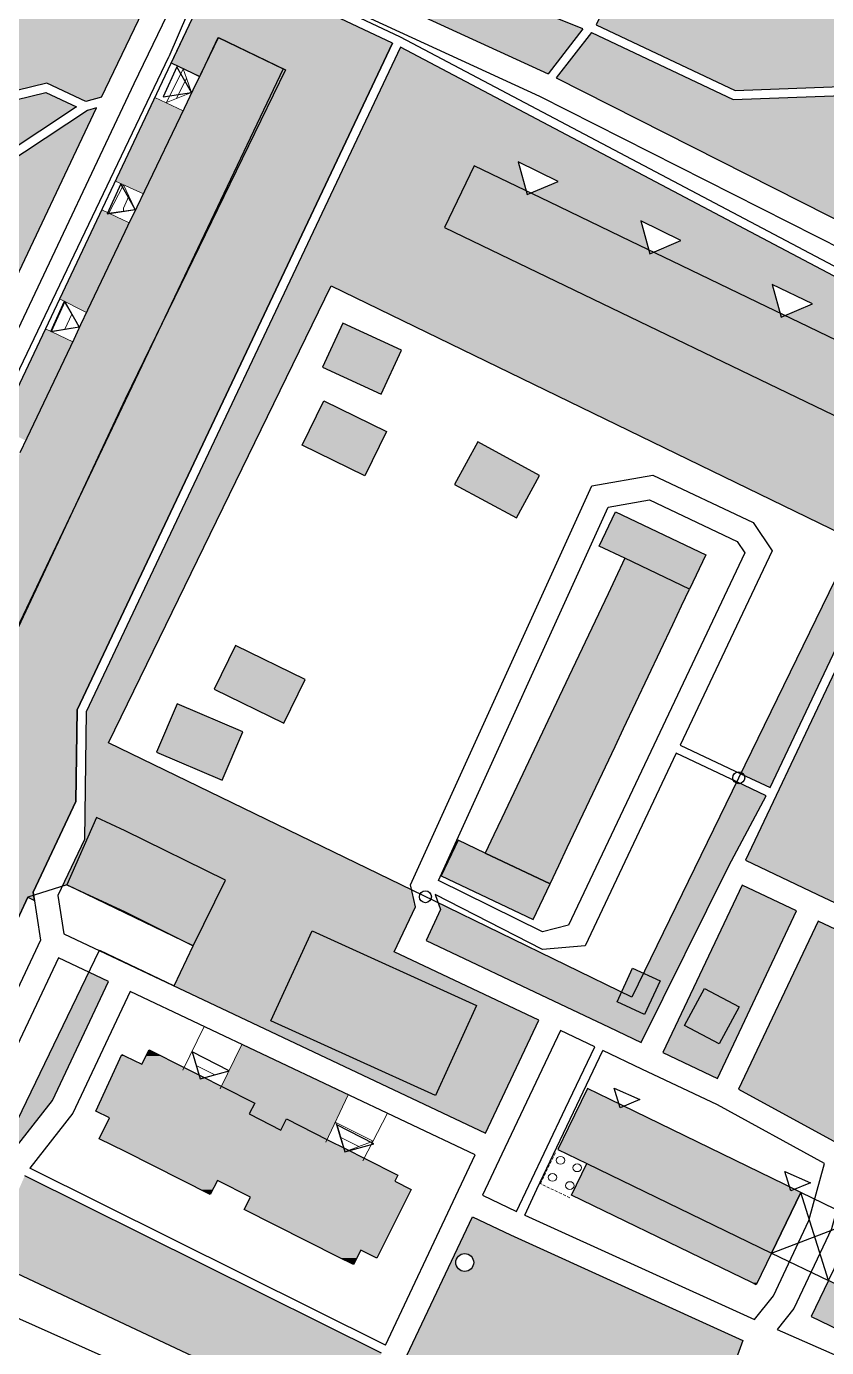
# Model space of a CAD drawing. Extents: x 1000 to 4000, y -4000 to -1000.
# Drawn here: x 1983.4 to 2117.6, y -2832.5 to -2611.1 of the extents above; entities that cross this region are included whole.
import ezdxf

# ---------------------------------------------------------------- set-up
doc = ezdxf.new("R2010")
doc.units = 0
doc.header["$MEASUREMENT"] = 0
doc.linetypes.add('DASHED', pattern=[0.75, 0.5, -0.25])
for name, color, linetype in [('7', 7, 'CONTINUOUS'), ('AVTOSTOYANKI', 150, 'CONTINUOUS'), ('DOR_DOROZHKA', 40, 'CONTINUOUS'), ('DOR_LESTNICA', 6, 'CONTINUOUS'), ('DOR_TROPA_GRUNT', 42, 'CONTINUOUS'), ('GRANICA_UCHASTKA', 7, 'CONTINUOUS'), ('MUSOR_PLOSHCHADKI', 34, 'CONTINUOUS'), ('OGRAZHDENIYA', 12, 'CONTINUOUS'), ('PL_DETSKAYA', 1, 'CONTINUOUS'), ('PROEZDY', 253, 'CONTINUOUS'), ('ULICY_PROEZZH_CHAST', 252, 'CONTINUOUS'), ('VOROTA_SHLAGBAUMY', 30, 'CONTINUOUS'), ('ZDANIYA', 250, 'CONTINUOUS'), ('ZDANIYA_ARKI', 250, 'CONTINUOUS'), ('ZDANIYA_OSM_DOP', 250, 'CONTINUOUS'), ('ZDANIYA_OSM_DOP_ZALIVKA', 252, 'CONTINUOUS'), ('ZDANIYA_ZALIVKA', 251, 'CONTINUOUS')]:
    doc.layers.add(name, color=color, linetype=linetype)
doc.layers.add('GREEN_AREAS', color=7, linetype='CONTINUOUS', true_color=0x91ce82)
doc.layers.add('подъезды', color=6, linetype='CONTINUOUS', lineweight=40)

msp = doc.modelspace()

# ---------------------------------------------------------------- hatches: boundary and pattern name
at = {"layer": 'GREEN_AREAS'}
h = msp.add_hatch(color=256, dxfattribs=at)
h.dxf.hatch_style = 1
h.paths.add_polyline_path([(2009.07, -2595.71), (2002.82, -2590.59), (2005.09, -2587.81), (2001.79, -2586.21), (1997.83, -2594.89), (2000.9, -2596.43), (2006.22, -2598.75), (2002.59, -2607.01), (1997.28, -2604.69), (2000.9, -2596.43), (1997.83, -2594.89), (2001.79, -2586.21), (2001.07, -2585.85), (2004.36, -2579.07), (2014.95, -2584.21), (2015.8, -2582.47), (2007.39, -2577.84), (2003.26, -2576.01), (1999.37, -2584.21), (1992.4, -2580.91), (1989.38, -2573.64), (1985.56, -2571.83), (1981.78, -2579.81), (1988.16, -2582.63), (1974.9, -2612.49), (1961.17, -2606.43), (1958.86, -2605.34), (1957.21, -2608.83), (1973.63, -2616.64), (1973.11, -2617.72), (1981.8, -2621.82), (1986.86, -2620.6), (1993.4, -2623.69), (1996.01, -2622.96)])
h.paths.add_polyline_path([(1986.03, -2605.52), (1988.4, -2599.7), (1991.45, -2600.94), (1989.09, -2606.76)], flags=16)
h.paths.add_polyline_path([(2002.82, -2594.85, -1), (2005.82, -2594.85, -1)], flags=16)
h = msp.add_hatch(color=256, dxfattribs=at)
h.dxf.hatch_style = 1
h.paths.add_polyline_path([(2119.42, -2598.99), (2110.34, -2594.7), (2083.66, -2600.85), (2078.93, -2610.83), (2102.24, -2621.85), (2127.41, -2620.91), (2123.97, -2609.98)])
h = msp.add_hatch(color=256, dxfattribs=at)
h.dxf.hatch_style = 1
h.paths.add_polyline_path([(2036.65, -2595.34), (2024.76, -2595.52), (2023.48, -2597.25), (2070.9, -2619.02), (2076.73, -2611.51)])
h = msp.add_hatch(color=256, dxfattribs=at)
h.dxf.hatch_style = 1
h.paths.add_polyline_path([(2044.78, -2613.92), (2015.77, -2600.18), (2007.72, -2617.18), (2012.49, -2619.47), (2012.67, -2619.09), (2015.6, -2612.98), (2015.61, -2612.98), (2026.85, -2618.39), (2004.88, -2663.52), (1992.53, -2689.47), (1976.2, -2724.22), (1958.97, -2760.91), (1958.59, -2760.72), (1958.58, -2760.73), (1947.73, -2755.29), (1952.62, -2744.75), (1948.33, -2742.7), (1941.29, -2757.59), (1943.29, -2758.55), (1943.3, -2758.53), (1970.99, -2771.88), (1970.86, -2772.16), (1970.89, -2772.17), (1970.5, -2772.96), (1967.44, -2779.7), (1971.97, -2782.17), (1983.69, -2757.06), (1984.77, -2757.58), (1984.56, -2756.18), (1991.73, -2741.02), (1991.92, -2725.64)])
h = msp.add_hatch(color=256, dxfattribs=at)
h.dxf.hatch_style = 1
h.paths.add_polyline_path([(2127.9, -2622.39), (2101.93, -2623.36), (2078.16, -2612.12), (2072.27, -2619.7), (2131.52, -2649.69), (2133.26, -2650.51), (2132.36, -2635.2)])
h = msp.add_hatch(color=256, dxfattribs=at)
h.dxf.hatch_style = 1
h.paths.add_polyline_path([(1977.46, -2683.68), (1977.43, -2683.73), (1980.99, -2685.43), (1981.2, -2684.97), (1982.37, -2682.52), (1983.54, -2680.07), (1991.42, -2663.51), (1992.58, -2661.06), (1993.75, -2658.61), (2000, -2645.48), (2000.9, -2643.58), (2001.16, -2643.04), (2001.97, -2641.36), (2003.26, -2638.68), (2009.94, -2624.78), (2011.39, -2621.74), (2012.67, -2619.09), (2015.61, -2612.98), (2026.85, -2618.39), (2000, -2673.56), (1976.2, -2724.22), (1958.97, -2760.91), (1947.73, -2755.29), (1952.94, -2744.34), (1954.11, -2741.89), (1955.28, -2739.44), (1962.33, -2724.61), (1963.5, -2722.16), (1964.67, -2719.71), (1972.14, -2704.02), (1973.3, -2701.57), (1974.25, -2699.57), (1969.81, -2697.32), (1976.46, -2683.27), (1977.35, -2683.69)])
h = msp.add_hatch(color=256, dxfattribs=at)
h.dxf.hatch_style = 1
h.paths.add_polyline_path([(2069.36, -2777.68), (2045.1, -2766.2), (2048.66, -2758.67), (2048.01, -2755.84), (1997.18, -2731.15), (2034.55, -2654.58), (2122.29, -2697.23), (2103.3, -2736.12, -0.179706), (2103.78, -2736.63), (2108.11, -2738.68), (2128.74, -2695.11), (2143, -2687.44), (2151.45, -2669.59), (2140.65, -2664.47), (2046.12, -2614.59), (1993.42, -2725.98), (1993.15, -2747.37), (1989.45, -2755.18), (1990.18, -2754.95), (1995.17, -2743.71), (2000, -2745.9), (2016.8, -2754.18), (2011.37, -2765.22), (2008.2, -2771.92), (2060.4, -2796.62)])
h.paths.add_polyline_path([(2052, -2790.3), (2024.43, -2777.79), (2031.33, -2762.68), (2058.89, -2775.19)], flags=16)
h.paths.add_polyline_path([(2053.54, -2644.79), (2058.52, -2634.46), (2064.29, -2637.24), (2067.18, -2638.63), (2065.85, -2633.79), (2072.59, -2637.07), (2067.98, -2639.01), (2071.06, -2640.5), (2084.83, -2647.13), (2087.76, -2648.54), (2086.43, -2643.7), (2093.17, -2646.99), (2088.56, -2648.93), (2091.68, -2650.43), (2107.55, -2658.08), (2109.81, -2659.17), (2108.48, -2654.33), (2115.22, -2657.61), (2110.61, -2659.55), (2113.06, -2660.74), (2125.66, -2666.81), (2127.92, -2667.9), (2126.59, -2663.06), (2133.34, -2666.34), (2128.73, -2668.28), (2131.18, -2669.47), (2140.84, -2674.12), (2135.86, -2684.45)], flags=16)
h = msp.add_hatch(color=256, dxfattribs=at)
h.dxf.hatch_style = 1
h.paths.add_polyline_path([(1991.81, -2624.6), (1986.7, -2622.18), (1981.64, -2623.41), (1972.47, -2619.07), (1971.58, -2620.91), (1963.8, -2637.19), (1962.11, -2636.39), (1958.52, -2643.96), (1960.85, -2645.06)])
h = msp.add_hatch(color=256, dxfattribs=at)
h.dxf.hatch_style = 1
h.paths.add_polyline_path([(1991.81, -2624.6), (1986.7, -2622.18), (1981.64, -2623.41), (1977.07, -2621.25), (1973.16, -2631.98), (1970.79, -2632.91), (1968.59, -2634.89), (1966.72, -2636.08), (1964.85, -2637.27), (1966.97, -2633.88), (1967.76, -2632.62), (1968.42, -2630.2), (1969.13, -2627.58), (1969.58, -2626.37), (1970.96, -2622.62), (1971.58, -2620.91), (1963.8, -2637.19), (1962.11, -2636.39), (1958.52, -2643.96), (1960.85, -2645.06)])
h = msp.add_hatch(color=256, dxfattribs=at)
h.dxf.hatch_style = 1
h.paths.add_polyline_path([(2009.72, -2625.24), (2004.98, -2622.99), (1998.34, -2637.03), (2003.04, -2639.14), (2003.26, -2638.68)])
h = msp.add_hatch(color=256, dxfattribs=at)
h.dxf.hatch_style = 1
h.paths.add_polyline_path([(1995.17, -2624.75), (1993.65, -2625.18), (1961.94, -2646.14), (1964.31, -2649.92), (1979.79, -2657.25)])
h = msp.add_hatch(color=256, dxfattribs=at)
h.dxf.hatch_style = 1
h.paths.add_polyline_path([(2000, -2645.48), (2000.69, -2644.04), (1999.68, -2643.56), (1997.38, -2642.46), (1996.95, -2642.53), (1997.05, -2642.3), (1996.06, -2641.83), (1989, -2656.77), (1989.85, -2657.2), (1989.85, -2657.2), (1989.85, -2657.2), (1993.53, -2659.07), (1993.75, -2658.61)])
h = msp.add_hatch(color=256, dxfattribs=at)
h.dxf.hatch_style = 1
h.paths.add_polyline_path([(1991.19, -2663.98), (1987.47, -2662.21), (1987.44, -2662.21), (1987.45, -2662.2), (1986.61, -2661.8), (1978.83, -2678.25), (1983.32, -2680.52), (1983.54, -2680.07)], flags=17)
h = msp.add_hatch(color=256, dxfattribs=at)
h.dxf.hatch_style = 1
h.paths.add_polyline_path([(2168.68, -2697.7), (2173.36, -2689.27), (2170.08, -2678.41), (2158.04, -2672.71), (2152.81, -2670.23), (2144.14, -2688.53), (2129.88, -2696.2), (2109.15, -2739.99), (2104, -2750.86), (2116.08, -2756.57), (2135.74, -2765.85)])
h = msp.add_hatch(color=256, dxfattribs=at)
h.dxf.hatch_style = 1
h.paths.add_polyline_path([(2102.9, -2775.4), (2099.56, -2781.61), (2093.78, -2778.53), (2097.11, -2772.32)], flags=16)
h.paths.add_polyline_path([(2138.59, -2776.21), (2140.18, -2772.36), (2140.1, -2772.32), (2135.84, -2770.32), (2116.18, -2761.04), (2102.83, -2789.24), (2120.51, -2798.88), (2158.27, -2816.66), (2160.26, -2818.3), (2166.95, -2821.48), (2171.44, -2820.76), (2171.39, -2815.44), (2176.38, -2804.9), (2180, -2806.61), (2175.4, -2816.32), (2175.43, -2819.93), (2183.05, -2823.53), (2188.69, -2811.62), (2251.6, -2783.18), (2256.85, -2772.11), (2267.16, -2762.29), (2267.84, -2760.86), (2267.3, -2760.29), (2265.89, -2763.2), (2254.06, -2758.18), (2261.38, -2742.56), (2264.8, -2744.37), (2263.55, -2747.41), (2266.36, -2748.76), (2265.69, -2750.68), (2266.92, -2753.48), (2269.24, -2755.95), (2267.9, -2758.99), (2268.5, -2759.43), (2282.81, -2728.39), (2251.86, -2717.03), (2248.09, -2722.37, -0.115554), (2248, -2722.81), (2257.2, -2726.82), (2236.77, -2772.65), (2217.03, -2774.14), (2204.82, -2797.76), (2194.09, -2800.99)])
h.paths.add_polyline_path([(2165.05, -2801.82), (2170.59, -2804.11), (2169.41, -2806.97), (2167.06, -2812.66), (2161.93, -2810.54), (2161.52, -2810.37), (2163.86, -2804.68)], flags=16)
h.paths.add_polyline_path([(2179.95, -2808.11), (2182.34, -2809.25), (2181.41, -2811.18), (2184.55, -2812.67), (2181.8, -2818.5), (2176.27, -2815.89)], flags=16)
h.paths.add_polyline_path([(2209.42, -2823.71), (2206.2, -2830.36), (2189.48, -2822.27), (2192.68, -2815.65), (2193.75, -2816.17), (2199.93, -2819.12)], flags=16)
h = msp.add_hatch(color=256, dxfattribs=at)
h.dxf.hatch_style = 1
h.paths.add_polyline_path([(2052.45, -2758), (2052.87, -2759.13), (2050.43, -2764.29), (2072.88, -2774.92), (2081.12, -2778.83), (2086.51, -2781.38), (2101.22, -2751.76), (2107.47, -2740.03), (2103.14, -2737.98, -0.186026), (2102.42, -2737.92), (2086.88, -2769.76), (2089.67, -2771.06), (2087.04, -2776.7), (2082.45, -2774.56), (2083.2, -2772.95)])
h = msp.add_hatch(color=256, dxfattribs=at)
h.dxf.hatch_style = 1
h.paths.add_polyline_path([(2112.56, -2759.33), (2103.41, -2755.01), (2090.12, -2783.09), (2099.27, -2787.42)])
h.paths.add_polyline_path([(2102.9, -2775.4), (2099.56, -2781.61), (2093.78, -2778.53), (2097.11, -2772.32)], flags=16)
h = msp.add_hatch(color=256, dxfattribs=at)
h.dxf.hatch_style = 1
h.paths.add_polyline_path([(2037.37, -2790.15), (2019.54, -2781.72), (2017.38, -2786.13), (2017.44, -2786.16), (2017.36, -2786.18), (2016.11, -2788.73), (2016.21, -2788.78), (2021.7, -2791.55), (2020.78, -2793.38), (2026.08, -2796.07), (2027.03, -2794.2), (2033.83, -2797.64)])
h.paths.add_polyline_path([(2052, -2790.3), (2024.43, -2777.79), (2031.33, -2762.68), (2058.89, -2775.19)], flags=16)
h = msp.add_hatch(color=256, dxfattribs=at)
h.dxf.hatch_style = 1
h.paths.add_polyline_path([(1969.01, -2788.51), (1971.1, -2784.02), (1966.35, -2782.09), (1965.75, -2783.42), (1965.86, -2783.47), (1963.04, -2789.46), (1933.76, -2775.72), (1936.57, -2769.73), (1937.91, -2770.36), (1938.29, -2769.53), (1936.11, -2768.55), (1931.48, -2778.33), (1980.29, -2800.68), (1987.78, -2791.1), (1997.21, -2771.15), (1993.93, -2769.6), (1981.95, -2794.43)])
h = msp.add_hatch(color=256, dxfattribs=at)
h.dxf.hatch_style = 1
h.paths.add_polyline_path([(1983.17, -2803.72), (1976.95, -2817.83), (2037, -2846.06), (2042.96, -2833.46)])
h = msp.add_hatch(color=256, dxfattribs=at)
h.dxf.hatch_style = 1
h.paths.add_polyline_path([(2103.57, -2831.32), (2064.61, -2813.65), (2058.2, -2810.62), (2047.19, -2833.88), (2094.23, -2857)])
h.paths.add_polyline_path([(2055.42, -2818.27, -1), (2058.42, -2818.27, -1)], flags=16)

# ---------------------------------------------------------------- linework, layer by layer
at = {"layer": '7', "color": 253, "linetype": 'Continuous', "lineweight": 0}
for centre in [(2072.99, -2801.15), (2075.76, -2802.4), (2071.64, -2804.01), (2074.54, -2805.37)]:
    msp.add_ellipse(centre, major_axis=(-0.718, 0), ratio=0.898255, start_param=3.141593, end_param=9.424778, dxfattribs=at)
at = {"layer": 'AVTOSTOYANKI'}
msp.add_lwpolyline([(1983.69, -2757.06), (1969.01, -2788.51), (1981.95, -2794.43), (1995.71, -2765.9), (2008.2, -2771.92), (2011.37, -2765.22), (1990.18, -2754.95)], close=True, dxfattribs=at)
at = {"layer": 'DOR_DOROZHKA', "linetype": 'Continuous', "lineweight": 0}
for p, q in [((2012.45, -2619.54), (2007.72, -2617.18)), ((2009.71, -2618.18), (2006.89, -2623.83)), ((2010.26, -2619.77), (2009.71, -2618.18)), ((2008.57, -2623.15), (2010.26, -2619.77)), ((2011.08, -2622.15), (2010.26, -2619.77)), ((2004.98, -2622.99), (2009.72, -2625.24)), ((2006.89, -2623.83), (2008.57, -2623.15)), ((2008.57, -2623.15), (2011.08, -2622.15)), ((2011.08, -2622.15), (2011.08, -2622.15)), ((1998.34, -2637.03), (2003.04, -2639.14)), ((1997.25, -2642.4), (1999.68, -2637.67)), ((1999.68, -2637.67), (2000.59, -2639.56)), ((2000.59, -2639.56), (1999.68, -2641.57)), ((1999.68, -2641.57), (1999.68, -2642.05)), ((2000.59, -2639.56), (2001.65, -2641.77)), ((1999.68, -2643.56), (1996.06, -2641.83)), ((1999.68, -2642.05), (1997.25, -2642.4)), ((2001.65, -2641.77), (1999.68, -2642.05)), ((2000.69, -2644.04), (1999.68, -2643.56)), ((1987.44, -2662.21), (1989.78, -2657.17)), ((1989, -2656.77), (1993.53, -2659.07)), ((1989.78, -2657.17), (1991.02, -2659.32)), ((1991.02, -2659.32), (1989.88, -2661.84)), ((1991.02, -2659.32), (1992.26, -2661.47)), ((1992.26, -2661.47), (1989.88, -2661.84)), ((1991.19, -2663.98), (1986.61, -2661.8)), ((1989.88, -2661.84), (1987.44, -2662.21)), ((2013.22, -2778.73), (2009.65, -2786.03)), ((2017.44, -2786.16), (2011.21, -2782.97)), ((2011.21, -2782.97), (2011.89, -2785.24)), ((2015.89, -2789.19), (2019.54, -2781.72)), ((2011.89, -2785.24), (2015, -2786.83)), ((2011.89, -2785.24), (2012.57, -2787.51)), ((2012.57, -2787.51), (2015, -2786.83)), ((2012.57, -2787.51), (2012.57, -2787.51)), ((2015, -2786.83), (2017.44, -2786.16)), ((2037.37, -2790.15), (2033.61, -2798.1)), ((2039.85, -2801.25), (2043.94, -2793.26)), ((2041.54, -2797.96), (2035.31, -2794.78)), ((2035.31, -2794.78), (2036.05, -2797.24)), ((2036.05, -2797.24), (2039.16, -2798.83)), ((2036.05, -2797.24), (2036.79, -2799.7)), ((2036.79, -2799.7), (2039.16, -2798.83)), ((2039.16, -2798.83), (2041.54, -2797.96)), ((2036.79, -2799.7), (2036.79, -2799.7))]:
    msp.add_line(p, q, dxfattribs=at)
at = {"layer": 'DOR_DOROZHKA', "linetype": 'DASHED', "lineweight": 0}
for p, q in [((2069.61, -2805.05), (2072.19, -2799.73)), ((2074.52, -2807.42), (2069.61, -2805.05))]:
    msp.add_line(p, q, dxfattribs=at)
at = {"layer": 'DOR_DOROZHKA'}
for points in [[(1996.01, -2622.96), (1993.4, -2623.69), (1986.86, -2620.6), (1981.8, -2621.82), (1970.66, -2616.56), (1956.68, -2609.94), (1963.07, -2596.45), (1972.17, -2577.2), (1982.06, -2570.18), (1984.2, -2571.19), (1980.41, -2579.19), (1981.77, -2579.83), (1985.56, -2571.83), (1989.38, -2573.64), (1992.4, -2580.91)], [(2119.42, -2598.99), (2110.34, -2594.7), (2083.66, -2600.85), (2078.93, -2610.83), (2102.24, -2621.85), (2127.41, -2620.91), (2123.97, -2609.98)], [(2076.73, -2611.51), (2036.65, -2595.34), (2024.76, -2595.52)], [(2014.96, -2598.37), (2007.32, -2616.19), (2007.32, -2616.19)], [(2142.31, -2659.23), (2140.64, -2662.77), (2046.12, -2612.89), (2016.48, -2598.86)], [(2044.78, -2613.92), (2015.77, -2600.18), (2008.11, -2616.38), (1942.14, -2755.79), (1937.82, -2764.93)], [(2078.16, -2612.12), (2101.93, -2623.36), (2127.9, -2622.39), (2132.36, -2635.2)], [(2093.04, -2731.54), (2103.18, -2736.34), (2108.11, -2738.68), (2128.74, -2695.11), (2143, -2687.44), (2151.45, -2669.59), (2140.65, -2664.47), (2046.12, -2614.59)], [(1936.47, -2764.29), (1940.79, -2755.14), (2007.32, -2616.19), (2007.32, -2616.19)], [(1991.81, -2624.6), (1960.85, -2645.06), (1958.52, -2643.96), (1970.7, -2618.23), (1981.64, -2623.41), (1986.7, -2622.18), (1991.81, -2624.6)], [(1995.17, -2624.75), (1993.65, -2625.18), (1961.94, -2646.14), (1964.31, -2649.92)], [(2168.68, -2697.7), (2173.36, -2689.27), (2170.08, -2678.41), (2158.04, -2672.71), (2152.81, -2670.23), (2144.14, -2688.53), (2129.88, -2696.2), (2109.15, -2739.99), (2104, -2750.86)], [(2101.22, -2751.76), (2107.47, -2740.03), (2102.54, -2737.7), (2092.39, -2732.89)], [(2065.62, -2809.71), (2067.66, -2805.35), (2073.81, -2792.4), (2078.72, -2782.12)], [(2066.98, -2810.34), (2069.02, -2805.99), (2075.16, -2793.05), (2080.08, -2782.76)], [(2043.61, -2832.1), (1983.98, -2802.45)], [(2042.96, -2833.46), (1983.17, -2803.72)]]:
    msp.add_lwpolyline(points, dxfattribs=at)
at = {"layer": 'DOR_LESTNICA'}
for points in [[(2076.73, -2611.51), (2070.9, -2619.02)], [(2078.16, -2612.12), (2072.27, -2619.7)]]:
    msp.add_lwpolyline(points, dxfattribs=at)
at = {"layer": 'DOR_TROPA_GRUNT'}
for points in [[(2044.78, -2613.92), (1991.92, -2725.64), (1991.73, -2741.02)], [(2046.12, -2614.59), (1993.42, -2725.98), (1993.15, -2747.37)]]:
    msp.add_lwpolyline(points, dxfattribs=at)
at = {"layer": 'GRANICA_UCHASTKA'}
msp.add_lwpolyline([(2312.77, -2983.8), (1995.98, -2833.83), (1971.24, -2822.84), (1926.76, -2800.75), (1827.25, -2754.81), (1784.26, -2732.19), (1772.16, -2727.94), (1765.07, -2723.59), (1764.45, -2718.1), (1771.67, -2704.44), (1818.69, -2584.4), (1873.9, -2449.18), (1905.43, -2377.99)], dxfattribs=at)
at = {"layer": 'GREEN_AREAS'}
msp.add_lwpolyline([(1952.62, -2744.75), (1948.33, -2742.7), (1941.29, -2757.59), (1970.99, -2771.88), (1967.44, -2779.7), (1971.97, -2782.17), (1983.69, -2757.06), (1984.77, -2757.58), (1984.56, -2756.18), (1991.73, -2741.02), (1991.92, -2725.64), (2044.78, -2613.92), (2015.77, -2600.18), (2007.72, -2617.18), (2012.49, -2619.47), (2015.6, -2612.98), (2026.47, -2618.21), (1958.58, -2760.73), (1947.73, -2755.29), (1952.62, -2744.75)], close=True, dxfattribs=at)
at = {"layer": 'MUSOR_PLOSHCHADKI'}
msp.add_circle((2056.92, -2818.27), 1.5, dxfattribs=at)
at = {"layer": 'OGRAZHDENIYA'}
msp.add_lwpolyline([(2122.29, -2697.23), (2102.84, -2737.07), (2084.92, -2773.78), (2051.89, -2757.73), (1997.18, -2731.15), (2034.55, -2654.58), (2122.29, -2697.23)], dxfattribs=at)
at = {"layer": 'PL_DETSKAYA'}
msp.add_lwpolyline([(2024.43, -2777.79), (2031.33, -2762.68), (2058.89, -2775.19), (2052, -2790.3)], close=True, dxfattribs=at)
at = {"layer": 'PROEZDY'}
for points in [[(1996.01, -2622.96), (2009.07, -2595.71), (2002.82, -2590.59), (2005.09, -2587.81)], [(2024.76, -2595.52), (2023.48, -2597.25), (2070.9, -2619.02)], [(2001.52, -2620.67), (2012.59, -2597.6), (2014.96, -2598.37)], [(2016.48, -2598.86), (2019.69, -2599.9), (2069.47, -2622.76), (2129.76, -2653.28), (2133.31, -2654.97), (2136.1, -2656.29), (2142.31, -2659.23)], [(1936.47, -2764.29), (1934.86, -2763.53), (1963.77, -2700.06), (1982.55, -2660.77), (2001.52, -2620.67)], [(2072.27, -2619.7), (2131.52, -2649.69), (2133.26, -2650.51)], [(1964.31, -2649.92), (1979.79, -2657.25), (1995.17, -2624.75)], [(1993.15, -2747.37), (1988.7, -2756.78), (1989.69, -2763.17), (2000.73, -2768.39), (2060.4, -2796.62), (2069.36, -2777.68), (2045.1, -2766.2), (2048.66, -2758.67), (2047.81, -2754.95), (2078.21, -2688.07), (2088.48, -2686.3), (2105.29, -2694.26), (2108.45, -2698.98), (2093.04, -2731.54)], [(2052.53, -2754.23), (2080.97, -2691.65), (2087.91, -2690.46), (2102.58, -2697.4), (2103.86, -2699.32), (2089.1, -2730.51), (2074.31, -2761.75), (2069.95, -2762.85), (2052.53, -2754.23)], [(2104, -2750.86), (2116.08, -2756.57), (2135.74, -2765.85), (2168.68, -2697.7)], [(2244.8, -2727.01), (2247.9, -2732.51), (2235.42, -2758.88), (2225.33, -2763.95), (2218.59, -2760.76), (2218.07, -2761.88), (2203.16, -2793.37), (2194.32, -2797.95), (2163.26, -2783.26), (2140.1, -2772.32), (2135.84, -2770.32), (2116.18, -2761.04), (2102.83, -2789.24), (2120.51, -2798.88), (2158.27, -2816.66)], [(2092.39, -2732.89), (2077.12, -2765.17), (2069.95, -2765.82), (2051.94, -2756.6), (2052.87, -2759.13), (2050.43, -2764.29), (2072.88, -2774.92), (2081.12, -2778.83), (2086.51, -2781.38), (2101.22, -2751.76)], [(1991.73, -2741.02), (1984.56, -2756.18), (1985.8, -2764.22), (1976.22, -2784.48)], [(2090.12, -2783.09), (2099.27, -2787.42), (2112.56, -2759.33), (2103.41, -2755.01), (2090.12, -2783.09)], [(1980.29, -2800.68), (1987.78, -2791.1), (1997.21, -2771.15), (1988.83, -2767.19), (1979.51, -2786.87), (1977.38, -2791.38), (1973.76, -2789.67), (1975.58, -2785.84)], [(2043.61, -2832.1), (2055.44, -2807.11), (2058.69, -2800.24), (2000.83, -2772.86), (1991.2, -2793.22), (1983.98, -2802.45)], [(2078.72, -2782.12), (2072.97, -2779.39), (2063.16, -2800.14), (2059.91, -2807.01), (2065.62, -2809.71)], [(2066.98, -2810.34), (2105.5, -2827.8), (2108.68, -2823.83), (2114.63, -2811.25), (2117.26, -2801.67), (2099.31, -2791.87), (2086.6, -2785.85), (2080.08, -2782.76)], [(2157.13, -2819.16), (2120.92, -2803.46), (2118.4, -2812.64), (2112.09, -2825.96), (2109.28, -2829.48), (2119.38, -2833.91), (2130.63, -2839.23), (2144.29, -2845.69), (2146.07, -2846.53)], [(2047.19, -2833.88), (2058.2, -2810.62), (2064.61, -2813.65), (2103.57, -2831.32), (2094.23, -2857)]]:
    msp.add_lwpolyline(points, dxfattribs=at)
at = {"layer": 'ULICY_PROEZZH_CHAST'}
msp.add_lwpolyline([(1976.95, -2817.83), (2037, -2846.06)], dxfattribs=at)
at = {"layer": 'VOROTA_SHLAGBAUMY'}
for centre in [(2102.86, -2737.02), (2050.32, -2756.97)]:
    msp.add_circle(centre, 1, dxfattribs=at)
at = {"layer": 'ZDANIYA'}
msp.add_lwpolyline([(1982.37, -2682.52), (1983.54, -2680.07), (1991.42, -2663.51), (1992.58, -2661.06), (1993.75, -2658.61), (2000, -2645.48), (2000.9, -2643.58), (2001.16, -2643.04), (2001.97, -2641.36), (2003.26, -2638.68), (2009.94, -2624.78), (2011.39, -2621.74), (2012.67, -2619.09), (2015.61, -2612.98), (2026.85, -2618.39), (2000, -2673.56), (1976.2, -2724.22)], dxfattribs=at)
for points in [[(2135.86, -2684.45), (2140.84, -2674.12), (2131.18, -2669.47), (2125.66, -2666.81), (2113.06, -2660.74), (2107.55, -2658.08), (2091.68, -2650.43), (2084.83, -2647.13), (2071.06, -2640.5), (2064.29, -2637.24), (2058.52, -2634.46), (2053.54, -2644.79)], [(2046.32, -2665.36), (2036.47, -2660.81), (2033.05, -2668.21), (2042.91, -2672.74)], [(2033.28, -2673.83), (2043.81, -2678.97), (2040.18, -2686.42), (2029.64, -2681.27)], [(2059.09, -2680.72), (2055.22, -2687.86), (2065.6, -2693.48), (2069.46, -2686.34)], [(2083.75, -2700.24), (2079.46, -2698.21), (2082.18, -2692.46), (2097.35, -2699.64), (2094.62, -2705.39)], [(2063.12, -2743.82), (2061.81, -2746.57), (2060.34, -2749.66), (2071.22, -2754.81), (2072.67, -2751.75), (2074.11, -2748.71), (2082.12, -2731.79), (2083.55, -2728.77), (2091.8, -2711.35), (2093.28, -2708.22), (2094.62, -2705.39), (2083.75, -2700.24), (2082.12, -2703.69), (2080.94, -2706.17), (2072.75, -2723.48), (2066.66, -2736.34)], [(2030.18, -2720.54), (2018.5, -2714.83), (2014.91, -2722.17), (2026.6, -2727.88)], [(2008.71, -2724.64), (2005.25, -2732.76), (2016.26, -2737.45), (2019.72, -2729.33)], [(2011.37, -2765.22), (2016.8, -2754.18), (2000, -2745.9), (1995.17, -2743.71), (1990.18, -2754.95), (2000, -2759.47)], [(2071.22, -2754.81), (2060.34, -2749.66), (2055.8, -2747.51), (2052.98, -2753.46), (2068.4, -2760.76)], [(2082.45, -2774.56), (2085.07, -2768.92), (2089.67, -2771.06), (2087.04, -2776.7)], [(2042.16, -2817.52), (2039.51, -2816.18), (2038.28, -2818.62), (2035.76, -2817.35), (2019.95, -2809.36), (2020.99, -2807.3), (2015.46, -2804.5), (2014.26, -2806.88), (2000, -2799.67), (1995.65, -2797.57), (1997.35, -2794.05), (1995.08, -2792.88), (1999.43, -2783.41), (2000, -2783.66), (2002.8, -2785), (2004.01, -2782.61), (2009.97, -2785.62), (2012.89, -2787.1), (2016.21, -2788.78), (2021.7, -2791.55), (2020.78, -2793.38), (2026.08, -2796.07), (2027.03, -2794.2), (2033.93, -2797.69), (2037.11, -2799.29), (2040.17, -2800.84), (2045.7, -2803.63), (2045.18, -2804.66), (2047.94, -2806.06)], [(2081.2, -2790.91), (2077.48, -2789.1), (2074.24, -2795.76), (2072.51, -2799.32), (2077.41, -2801.7), (2108.35, -2816.68), (2113.27, -2806.51), (2110.56, -2805.19), (2085.42, -2792.96)], [(2077.41, -2801.7), (2108.35, -2816.68), (2105.77, -2821.99), (2105.04, -2821.64), (2098.34, -2818.39), (2074.84, -2807.01)], [(2122.59, -2831), (2126.58, -2832.93), (2127.18, -2833.22), (2127.82, -2833.53), (2133.67, -2836.36), (2138.82, -2838.86), (2145.72, -2842.2), (2148.63, -2836.19), (2117.9, -2821.31), (2114.99, -2827.32), (2121.35, -2830.4), (2121.98, -2830.7)]]:
    msp.add_lwpolyline(points, close=True, dxfattribs=at)
at = {"layer": 'ZDANIYA_ARKI'}
for points in [[(2108.35, -2816.68), (2117.9, -2821.31), (2122.82, -2811.16), (2113.27, -2806.51), (2108.35, -2816.68)], [(2117.9, -2821.31), (2113.27, -2806.51)], [(2108.35, -2816.68), (2122.82, -2811.16)]]:
    msp.add_lwpolyline(points, dxfattribs=at)
at = {"layer": 'ZDANIYA_OSM_DOP'}
msp.add_lwpolyline([(2099.56, -2781.61), (2093.78, -2778.53), (2097.11, -2772.32), (2102.9, -2775.4)], close=True, dxfattribs=at)
at = {"layer": 'ZDANIYA_OSM_DOP_ZALIVKA'}
for points in [[(2095.45, -2775.4), (2102.9, -2775.4), (2097.11, -2772.32)], [(2093.78, -2778.53), (2101.22, -2778.53), (2095.45, -2775.4), (2102.9, -2775.4)], [(2099.56, -2781.61), (2099.56, -2781.61), (2093.78, -2778.53), (2101.22, -2778.53)]]:
    msp.add_solid(points, dxfattribs=at)
at = {"layer": 'ZDANIYA_ZALIVKA'}
for points in [[(2013.01, -2618.39), (2026.85, -2618.39), (2015.61, -2612.98)], [(2011.39, -2621.74), (2025.22, -2621.74), (2012.67, -2619.09), (2026.51, -2619.09)], [(2012.67, -2619.09), (2026.51, -2619.09), (2013.01, -2618.39), (2026.85, -2618.39)], [(2009.94, -2624.78), (2023.74, -2624.78), (2011.39, -2621.74), (2025.22, -2621.74)], [(2003.26, -2638.68), (2016.98, -2638.68), (2009.94, -2624.78), (2023.74, -2624.78)], [(2057.18, -2637.24), (2064.29, -2637.24), (2058.52, -2634.46)], [(2055.61, -2640.5), (2071.06, -2640.5), (2057.18, -2637.24), (2064.29, -2637.24)], [(2001.97, -2641.36), (2015.67, -2641.36), (2003.26, -2638.68), (2016.98, -2638.68)], [(2001.16, -2643.04), (2014.85, -2643.04), (2001.97, -2641.36), (2015.67, -2641.36)], [(2053.54, -2644.79), (2079.97, -2644.79), (2055.61, -2640.5), (2071.06, -2640.5)], [(2000, -2645.48), (2013.67, -2645.48), (2000.9, -2643.58), (2014.59, -2643.58)], [(2000.9, -2643.58), (2014.59, -2643.58), (2001.16, -2643.04), (2014.85, -2643.04)], [(1993.75, -2658.61), (2007.28, -2658.61), (2000, -2645.48), (2013.67, -2645.48)], [(2058.4, -2647.13), (2084.83, -2647.13), (2053.54, -2644.79), (2079.97, -2644.79)], [(2065.26, -2650.43), (2091.68, -2650.43), (2058.4, -2647.13), (2084.83, -2647.13)], [(2081.12, -2658.08), (2107.55, -2658.08), (2065.26, -2650.43), (2091.68, -2650.43)], [(1992.58, -2661.06), (2006.08, -2661.06), (1993.75, -2658.61), (2007.28, -2658.61)], [(2086.64, -2660.74), (2113.06, -2660.74), (2081.12, -2658.08), (2107.55, -2658.08)], [(1991.42, -2663.51), (2004.89, -2663.51), (1992.58, -2661.06), (2006.08, -2661.06)], [(2034.37, -2665.36), (2046.32, -2665.36), (2036.47, -2660.81)], [(2099.24, -2666.81), (2125.66, -2666.81), (2086.64, -2660.74), (2113.06, -2660.74)], [(1986.63, -2673.56), (2000, -2673.56), (1991.42, -2663.51), (2004.89, -2663.51)], [(2033.05, -2668.21), (2045.01, -2668.21), (2034.37, -2665.36), (2046.32, -2665.36)], [(2042.91, -2672.74), (2042.91, -2672.74), (2033.05, -2668.21), (2045.01, -2668.21)], [(2104.76, -2669.47), (2131.18, -2669.47), (2099.24, -2666.81), (2125.66, -2666.81)], [(2114.42, -2674.12), (2140.84, -2674.12), (2104.76, -2669.47), (2131.18, -2669.47)], [(1983.54, -2680.07), (1996.94, -2680.07), (1986.63, -2673.56), (2000, -2673.56)], [(2030.76, -2678.97), (2043.81, -2678.97), (2033.28, -2673.83)], [(2135.86, -2684.45), (2135.86, -2684.45), (2114.42, -2674.12), (2140.84, -2674.12)], [(2029.64, -2681.27), (2042.69, -2681.27), (2030.76, -2678.97), (2043.81, -2678.97)], [(1982.37, -2682.52), (1995.79, -2682.52), (1983.54, -2680.07), (1996.94, -2680.07)], [(2040.18, -2686.42), (2040.18, -2686.42), (2029.64, -2681.27), (2042.69, -2681.27)], [(2056.04, -2686.34), (2069.46, -2686.34), (2059.09, -2680.72)], [(1981.2, -2684.97), (1994.64, -2684.97), (1982.37, -2682.52), (1995.79, -2682.52)], [(1974.47, -2699.11), (1988, -2699.11), (1981.2, -2684.97), (1994.64, -2684.97)], [(2055.22, -2687.86), (2068.64, -2687.86), (2056.04, -2686.34), (2069.46, -2686.34)], [(2065.6, -2693.48), (2065.6, -2693.48), (2055.22, -2687.86), (2068.64, -2687.86)], [(2079.46, -2698.21), (2094.32, -2698.21), (2082.18, -2692.46)], [(1973.3, -2701.57), (1986.84, -2701.57), (1974.47, -2699.11), (1988, -2699.11)], [(2082.49, -2699.64), (2097.35, -2699.64), (2079.46, -2698.21), (2094.32, -2698.21)], [(2082.12, -2703.69), (2091.04, -2703.69), (2083.75, -2700.24)], [(2083.75, -2700.24), (2097.06, -2700.24), (2082.49, -2699.64), (2097.35, -2699.64)], [(2094.62, -2705.39), (2094.62, -2705.39), (2083.75, -2700.24), (2097.06, -2700.24)], [(1972.14, -2704.02), (1985.69, -2704.02), (1973.3, -2701.57), (1986.84, -2701.57)], [(2081.31, -2705.39), (2094.62, -2705.39), (2082.12, -2703.69), (2091.04, -2703.69)], [(1964.67, -2719.71), (1978.32, -2719.71), (1972.14, -2704.02), (1985.69, -2704.02)], [(2080.94, -2706.17), (2094.25, -2706.17), (2081.31, -2705.39), (2094.62, -2705.39)], [(2079.97, -2708.22), (2093.28, -2708.22), (2080.94, -2706.17), (2094.25, -2706.17)], [(2078.49, -2711.35), (2091.8, -2711.35), (2079.97, -2708.22), (2093.28, -2708.22)], [(2072.75, -2723.48), (2086.06, -2723.48), (2078.49, -2711.35), (2091.8, -2711.35)], [(2015.71, -2720.54), (2030.18, -2720.54), (2018.5, -2714.83)], [(2014.91, -2722.17), (2029.39, -2722.17), (2015.71, -2720.54), (2030.18, -2720.54)], [(2026.6, -2727.88), (2026.6, -2727.88), (2014.91, -2722.17), (2029.39, -2722.17)], [(2070.24, -2728.77), (2083.55, -2728.77), (2072.75, -2723.48), (2086.06, -2723.48)], [(2006.71, -2729.33), (2019.72, -2729.33), (2008.71, -2724.64)], [(2005.25, -2732.76), (2018.26, -2732.76), (2006.71, -2729.33), (2019.72, -2729.33)], [(2068.81, -2731.79), (2082.12, -2731.79), (2070.24, -2728.77), (2083.55, -2728.77)], [(2066.66, -2736.34), (2079.97, -2736.34), (2068.81, -2731.79), (2082.12, -2731.79)], [(2016.26, -2737.45), (2016.26, -2737.45), (2005.25, -2732.76), (2018.26, -2732.76)], [(2063.12, -2743.82), (2076.43, -2743.82), (2066.66, -2736.34), (2079.97, -2736.34)], [(1994.2, -2745.9), (2000, -2745.9), (1995.17, -2743.71)], [(2061.81, -2746.57), (2075.12, -2746.57), (2063.12, -2743.82), (2076.43, -2743.82)], [(1990.52, -2754.18), (2016.8, -2754.18), (1994.2, -2745.9), (2000, -2745.9)], [(2054.78, -2749.66), (2060.34, -2749.66), (2055.8, -2747.51)], [(2060.8, -2748.71), (2074.11, -2748.71), (2061.81, -2746.57), (2075.12, -2746.57)], [(2052.98, -2753.46), (2068.36, -2753.46), (2054.78, -2749.66), (2060.34, -2749.66)], [(2060.34, -2749.66), (2073.66, -2749.66), (2060.8, -2748.71), (2074.11, -2748.71)], [(2064.74, -2751.75), (2072.67, -2751.75), (2060.34, -2749.66), (2073.66, -2749.66)], [(2071.22, -2754.81), (2071.22, -2754.81), (2064.74, -2751.75), (2072.67, -2751.75)], [(1990.18, -2754.95), (2016.42, -2754.95), (1990.52, -2754.18), (2016.8, -2754.18)], [(2055.83, -2754.81), (2071.22, -2754.81), (2052.98, -2753.46), (2068.36, -2753.46)], [(2000, -2759.47), (2014.2, -2759.47), (1990.18, -2754.95), (2016.42, -2754.95)], [(2068.4, -2760.76), (2068.4, -2760.76), (2055.83, -2754.81), (2071.22, -2754.81)], [(2011.37, -2765.22), (2011.37, -2765.22), (2000, -2759.47), (2014.2, -2759.47)], [(2084.08, -2771.06), (2089.67, -2771.06), (2085.07, -2768.92)], [(2082.45, -2774.56), (2088.04, -2774.56), (2084.08, -2771.06), (2089.67, -2771.06)], [(2087.04, -2776.7), (2087.04, -2776.7), (2082.45, -2774.56), (2088.04, -2774.56)], [(1999.32, -2783.66), (2000, -2783.66), (1999.43, -2783.41)], [(2003.48, -2783.66), (2006.08, -2783.66), (2003.61, -2783.41), (2005.59, -2783.41)], [(2003.61, -2783.41), (2005.59, -2783.41), (2004.01, -2782.61)], [(1997.74, -2787.1), (2012.89, -2787.1), (1998.42, -2785.62), (2009.97, -2785.62)], [(1998.42, -2785.62), (2009.97, -2785.62), (1998.7, -2785), (2008.74, -2785)], [(1998.7, -2785), (2002.8, -2785), (1999.32, -2783.66), (2000, -2783.66)], [(2002.8, -2785), (2008.74, -2785), (2003.48, -2783.66), (2006.08, -2783.66)], [(1996.97, -2788.78), (2016.21, -2788.78), (1997.74, -2787.1), (2012.89, -2787.1)], [(1995.69, -2791.55), (2021.7, -2791.55), (1996.97, -2788.78), (2016.21, -2788.78)], [(2076.6, -2790.91), (2081.2, -2790.91), (2077.48, -2789.1)], [(1995.08, -2792.88), (2021.03, -2792.88), (1995.69, -2791.55), (2021.7, -2791.55)], [(2075.6, -2792.96), (2085.42, -2792.96), (2076.6, -2790.91), (2081.2, -2790.91)], [(1996.06, -2793.38), (2020.78, -2793.38), (1995.08, -2792.88), (2021.03, -2792.88)], [(1997.35, -2794.05), (2022.1, -2794.05), (1996.06, -2793.38), (2020.78, -2793.38)], [(1996.37, -2796.07), (2026.08, -2796.07), (1997.28, -2794.2), (2022.39, -2794.2)], [(1997.28, -2794.2), (2022.39, -2794.2), (1997.35, -2794.05), (2022.1, -2794.05)], [(2026.08, -2796.07), (2030.72, -2796.07), (2027.03, -2794.2)], [(2074.24, -2795.76), (2091.18, -2795.76), (2075.6, -2792.96), (2085.42, -2792.96)], [(1995.65, -2797.57), (2033.71, -2797.57), (1996.37, -2796.07), (2030.72, -2796.07)], [(2072.51, -2799.32), (2098.49, -2799.32), (2074.24, -2795.76), (2091.18, -2795.76)], [(1995.88, -2797.69), (2033.93, -2797.69), (1995.65, -2797.57), (2033.71, -2797.57)], [(1999.21, -2799.29), (2037.11, -2799.29), (1995.88, -2797.69), (2033.93, -2797.69)], [(2000, -2799.67), (2037.85, -2799.67), (1999.21, -2799.29), (2037.11, -2799.29)], [(2002.32, -2800.84), (2040.17, -2800.84), (2000, -2799.67), (2037.85, -2799.67)], [(2007.84, -2803.63), (2045.7, -2803.63), (2002.32, -2800.84), (2040.17, -2800.84)], [(2077.41, -2801.7), (2103.38, -2801.7), (2072.51, -2799.32), (2098.49, -2799.32)], [(2074.84, -2807.01), (2088.39, -2807.01), (2077.41, -2801.7)], [(2084.62, -2805.19), (2110.56, -2805.19), (2077.41, -2801.7), (2103.38, -2801.7)], [(2009.57, -2804.5), (2045.26, -2804.5), (2007.84, -2803.63), (2045.7, -2803.63)], [(2009.88, -2804.66), (2015.38, -2804.66), (2009.57, -2804.5), (2015.46, -2804.5)], [(2012.64, -2806.06), (2014.67, -2806.06), (2009.88, -2804.66), (2015.38, -2804.66)], [(2015.77, -2804.66), (2045.18, -2804.66), (2015.46, -2804.5), (2045.26, -2804.5)], [(2018.53, -2806.06), (2047.94, -2806.06), (2015.77, -2804.66), (2045.18, -2804.66)], [(2087.35, -2806.51), (2113.27, -2806.51), (2084.62, -2805.19), (2110.56, -2805.19)], [(2014.26, -2806.88), (2014.26, -2806.88), (2012.64, -2806.06), (2014.67, -2806.06)], [(2020.15, -2806.88), (2047.53, -2806.88), (2018.53, -2806.06), (2047.94, -2806.06)], [(2019.95, -2809.36), (2046.28, -2809.36), (2020.99, -2807.3), (2047.32, -2807.3)], [(2020.99, -2807.3), (2047.32, -2807.3), (2020.15, -2806.88), (2047.53, -2806.88)], [(2094.8, -2816.68), (2108.35, -2816.68), (2074.84, -2807.01), (2088.39, -2807.01)], [(2108.35, -2816.68), (2108.35, -2816.68), (2087.35, -2806.51), (2113.27, -2806.51)], [(2033.45, -2816.18), (2042.84, -2816.18), (2019.95, -2809.36), (2046.28, -2809.36)], [(2035.76, -2817.35), (2038.92, -2817.35), (2033.45, -2816.18), (2039.51, -2816.18)], [(2041.82, -2817.35), (2042.25, -2817.35), (2039.51, -2816.18), (2042.84, -2816.18)], [(2036.1, -2817.52), (2038.83, -2817.52), (2035.76, -2817.35), (2038.92, -2817.35)], [(2038.28, -2818.62), (2038.28, -2818.62), (2036.1, -2817.52), (2038.83, -2817.52)], [(2042.16, -2817.52), (2042.16, -2817.52), (2041.82, -2817.35), (2042.25, -2817.35)], [(2098.34, -2818.39), (2107.52, -2818.39), (2094.8, -2816.68), (2108.35, -2816.68)], [(2105.04, -2821.64), (2105.94, -2821.64), (2098.34, -2818.39), (2107.52, -2818.39)], [(2105.77, -2821.99), (2105.77, -2821.99), (2105.04, -2821.64), (2105.94, -2821.64)], [(2114.99, -2827.32), (2130.31, -2827.32), (2117.9, -2821.31)], [(2121.35, -2830.4), (2136.66, -2830.4), (2114.99, -2827.32), (2130.31, -2827.32)]]:
    msp.add_solid(points, dxfattribs=at)
at = {"layer": 'подъезды', "lineweight": 30}
for p, q in [((2008.66, -2617.88), (2006.37, -2622.92)), ((2011.08, -2622.15), (2008.66, -2617.88)), ((2006.37, -2622.92), (2011.08, -2622.15)), ((2072.59, -2637.07), (2065.85, -2633.79)), ((2065.85, -2633.79), (2067.36, -2639.28)), ((2067.36, -2639.28), (2072.59, -2637.07)), ((1999.24, -2637.49), (1996.95, -2642.53)), ((2001.65, -2641.77), (1999.24, -2637.49)), ((1996.95, -2642.53), (2001.65, -2641.77)), ((2093.17, -2646.99), (2086.43, -2643.7)), ((2086.43, -2643.7), (2087.94, -2649.19)), ((2087.94, -2649.19), (2093.17, -2646.99)), ((2115.22, -2657.61), (2108.48, -2654.33)), ((2108.48, -2654.33), (2109.98, -2659.82)), ((1989.85, -2657.2), (1987.56, -2662.24)), ((1992.26, -2661.47), (1989.85, -2657.2)), ((2109.98, -2659.82), (2115.22, -2657.61)), ((1987.56, -2662.24), (1992.26, -2661.47)), ((2017.44, -2786.16), (2011.21, -2782.97)), ((2011.21, -2782.97), (2012.57, -2787.51)), ((2012.54, -2787.49), (2017.44, -2786.16)), ((2082.99, -2792.35), (2081.98, -2789.06)), ((2081.98, -2789.06), (2086.28, -2790.96)), ((2086.28, -2790.96), (2082.99, -2792.33)), ((2041.69, -2798.37), (2035.46, -2795.18)), ((2035.46, -2795.18), (2036.82, -2799.72)), ((2036.79, -2799.7), (2041.69, -2798.37)), ((2111.6, -2806.28), (2110.58, -2802.99)), ((2110.58, -2802.99), (2114.89, -2804.89)), ((2114.89, -2804.89), (2111.59, -2806.26))]:
    msp.add_line(p, q, dxfattribs=at)

doc.saveas('drawing.dxf')
